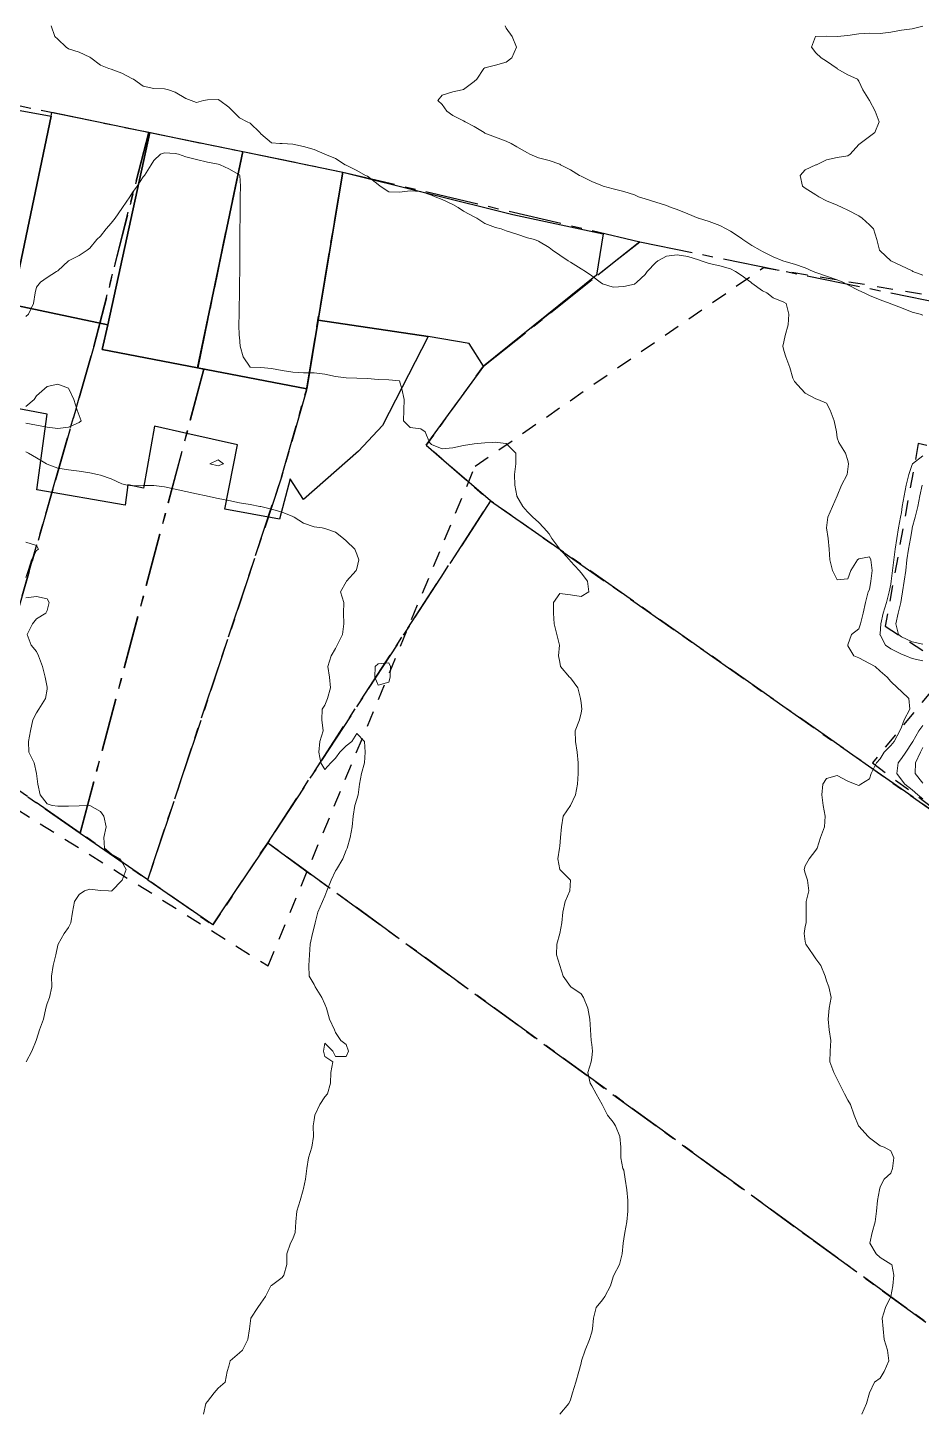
# Model space of a CAD drawing. Header units: centimetres. Extents: x 0 to 642158, y -847 to 649707.
# Drawn here: x 617417.8 to 617459.7, y 621495 to 621559.7 of the extents above; entities that cross this region are included whole.
import ezdxf

# ---------------------------------------------------------------- set-up
doc = ezdxf.new("R2010")
doc.units = ezdxf.units.CM
doc.header["$MEASUREMENT"] = 0
doc.linetypes.add('CENTERX2', pattern=[4, 2.5, -0.5, 0.5, -0.5])
doc.linetypes.add('JIS_02_0.7', pattern=[1.35, 0.75, -0.6])
doc.layers.add('SPW_batiments', color=7, linetype='Continuous')
doc.layers.add('SPW_parcellaire cadastral', color=7, linetype='CENTERX2', lineweight=25, true_color=0xff0542)
doc.layers.add('WAL_parcellaire agricole', color=7, linetype='JIS_02_0.7', lineweight=25)
doc.layers.add('WAL_topographie 0.5', color=253, linetype='Continuous', lineweight=20)

msp = doc.modelspace()

# ---------------------------------------------------------------- linework, layer by layer
at = {"layer": 'SPW_batiments'}
for points in [[(617415.071, 621556.218), (617418.933, 621555.523)], [(617418.933, 621555.523), (617417.089, 621546.702), (617421.589, 621545.753), (617421.322, 621544.603), (617425.79, 621543.742), (617430.906, 621542.754), (617431.44, 621545.975), (617436.589, 621545.205), (617434.456, 621541.038), (617433.322, 621539.837), (617430.757, 621537.57), (617430.123, 621538.537), (617429.623, 621536.654), (617427.073, 621537.12), (617427.656, 621540.137), (617425.289, 621540.665), (617423.773, 621541.003), (617423.257, 621538.103), (617422.523, 621538.253), (617422.407, 621537.303), (617418.273, 621538.019), (617418.756, 621541.569), (617412.522, 621542.735)], [(617423.557, 621554.76), (617421.589, 621545.753), (617417.089, 621546.702), (617418.933, 621555.523), (617418.971, 621555.703), (617423.557, 621554.76)], [(617427.907, 621553.866), (617425.79, 621543.742), (617421.322, 621544.603), (617421.589, 621545.753), (617423.557, 621554.76), (617427.907, 621553.866)], [(617432.588, 621552.904), (617431.44, 621545.975), (617430.906, 621542.754), (617425.79, 621543.742), (617427.907, 621553.866), (617432.588, 621552.904)], [(617440.553, 621550.925), (617444.787, 621550.012), (617444.471, 621548.072), (617439.189, 621543.821), (617438.506, 621544.871), (617436.589, 621545.205), (617431.44, 621545.975), (617432.588, 621552.904), (617440.553, 621550.925)]]:
    msp.add_lwpolyline(points, dxfattribs=at)
at = {"layer": 'SPW_parcellaire cadastral'}
for points in [[(617414.553, 621556.6), (617423.508, 621554.769), (617420.935, 621544.73), (617419.018, 621538.055), (617415.374, 621525.368), (617407.131, 621518.652), (617411.748, 621542.877), (617414.553, 621556.6)], [(617427.907, 621553.865), (617425.799, 621543.738), (617426.091, 621543.682), (617420.293, 621521.959), (617415.374, 621525.368), (617419.018, 621538.055), (617420.935, 621544.73), (617423.508, 621554.769), (617427.907, 621553.865)], [(617427.907, 621553.865), (617432.588, 621552.903), (617430.886, 621542.701), (617429.723, 621538.615), (617423.462, 621519.763), (617420.293, 621521.959), (617426.091, 621543.682), (617425.799, 621543.738), (617427.907, 621553.865)], [(617429.077, 621521.494), (617426.503, 621517.656), (617423.462, 621519.763), (617429.723, 621538.615), (617430.886, 621542.701), (617432.588, 621552.903), (617446.498, 621549.642), (617439.189, 621543.82), (617436.492, 621540.114), (617439.517, 621537.504), (617429.077, 621521.494)], [(617439.517, 621537.504), (617436.492, 621540.114), (617439.189, 621543.82), (617446.498, 621549.642), (617542.79, 621530.025), (617542.157, 621526.132), (617539.459, 621512.032), (617531.346, 621473.099), (617439.517, 621537.504)], [(617671.264, 621373.869), (617653.06, 621358.485), (617454.636, 621502.88), (617429.077, 621521.494), (617439.517, 621537.504), (617531.346, 621473.099), (617536.473, 621469.607), (617572.364, 621444.35), (617578.348, 621439.835), (617601.291, 621423.317), (617615.532, 621413.339), (617638.572, 621396.229), (617671.264, 621373.869)], [(617400.462, 621418.735), (617391.02, 621426.366), (617388.172, 621428.262), (617374.762, 621437.189), (617369.563, 621440.651), (617364.802, 621443.929), (617359.718, 621447.446), (617352.634, 621452.361), (617348.8, 621455.044), (617345.183, 621457.594), (617341.383, 621460.26), (617337.216, 621463.193), (617349.494, 621472.884), (617407.131, 621518.652), (617415.374, 621525.368), (617420.293, 621521.959), (617423.462, 621519.763), (617426.503, 621517.656), (617429.077, 621521.494), (617454.636, 621502.88), (617653.06, 621358.485), (617541.325, 621322.196), (617400.462, 621418.735)]]:
    msp.add_lwpolyline(points, dxfattribs=at)
at = {"layer": 'WAL_parcellaire agricole'}
msp.add_lwpolyline([(617414.992, 621524.534), (617429.092, 621515.736), (617438.79, 621539.137), (617452.288, 621548.438), (617468.788, 621545.69), (617466.539, 621538.69), (617459.539, 621540.189), (617457.99, 621531.639), (617461.04, 621529.69), (617457.391, 621525.239), (617527.597, 621473.348), (617628.904, 621402.76), (617639.105, 621395.562), (617672.807, 621373.966)], dxfattribs=at)
at = {"layer": 'WAL_topographie 0.5'}
for points in [[(617418.932, 621559.75), (617419.114, 621559.25), (617419.25, 621559.128), (617419.639, 621558.75), (617419.75, 621558.679), (617420.25, 621558.516), (617420.75, 621558.279), (617420.792, 621558.25), (617421.25, 621557.906), (617421.645, 621557.75), (617421.75, 621557.718), (617422.25, 621557.535), (617422.75, 621557.275), (617422.788, 621557.25), (617423.25, 621556.931), (617423.75, 621556.819), (617424.25, 621556.803), (617424.432, 621556.75), (617424.75, 621556.641), (617425.25, 621556.344), (617425.5, 621556.25), (617425.75, 621556.163), (617426.075, 621556.25), (617426.25, 621556.286), (617426.75, 621556.297), (617426.842, 621556.25), (617427.25, 621555.948), (617427.443, 621555.75), (617427.75, 621555.443), (617428.114, 621555.25), (617428.25, 621555.189), (617428.707, 621554.75), (617428.75, 621554.694), (617429.25, 621554.28), (617429.639, 621554.25), (617429.75, 621554.243), (617430.25, 621554.204), (617430.75, 621554.095), (617431.25, 621553.964), (617431.75, 621553.75), (617431.75, 621553.75), (617432.25, 621553.542), (617432.71, 621553.25), (617432.75, 621553.23), (617433.25, 621552.984), (617433.663, 621552.75), (617433.75, 621552.706), (617434.25, 621552.326), (617434.346, 621552.25), (617434.75, 621551.98), (617435.25, 621551.971), (617435.75, 621552.031), (617436.25, 621551.989), (617436.75, 621551.827), (617436.926, 621551.75), (617437.25, 621551.619), (617437.75, 621551.382), (617437.995, 621551.25), (617438.25, 621551.08), (617438.75, 621550.808), (617438.864, 621550.75), (617439.25, 621550.49), (617439.75, 621550.302), (617440.011, 621550.25), (617440.25, 621550.155), (617440.75, 621549.992), (617441.25, 621549.833), (617441.566, 621549.75), (617441.75, 621549.672), (617442.25, 621549.373), (617442.411, 621549.25), (617442.75, 621549.015), (617443.145, 621548.75), (617443.25, 621548.682), (617443.75, 621548.377), (617443.958, 621548.25), (617444.25, 621548.048), (617444.644, 621547.75), (617444.75, 621547.667), (617445.25, 621547.52), (617445.75, 621547.547), (617446.25, 621547.65), (617446.358, 621547.75), (617446.75, 621548.104), (617446.845, 621548.25), (617447.25, 621548.668), (617447.35, 621548.75), (617447.75, 621548.969), (617448.25, 621549.023), (617448.75, 621548.957), (617449.25, 621548.794), (617449.38, 621548.75), (617449.75, 621548.623), (617450.25, 621548.52), (617450.75, 621548.374), (617450.982, 621548.25), (617451.25, 621548.085), (617451.706, 621547.75), (617451.75, 621547.709), (617452.25, 621547.343), (617452.444, 621547.25), (617452.75, 621547.012), (617453.25, 621546.806), (617453.352, 621546.75), (617453.481, 621546.25), (617453.444, 621545.75), (617453.314, 621545.25), (617453.25, 621544.959), (617453.201, 621544.75), (617453.25, 621544.558), (617453.332, 621544.25), (617453.534, 621543.75), (617453.669, 621543.25), (617453.75, 621543.103), (617454.05, 621542.75), (617454.25, 621542.55), (617454.75, 621542.281), (617454.833, 621542.25), (617455.25, 621542.083), (617455.411, 621541.75), (617455.606, 621541.25), (617455.71, 621540.75), (617455.75, 621540.464), (617455.822, 621540.25), (617456.136, 621539.75), (617456.25, 621539.393), (617456.277, 621539.25), (617456.25, 621539), (617456.205, 621538.75), (617455.944, 621538.25), (617455.75, 621537.75), (617455.75, 621537.75), (617455.52, 621537.25), (617455.302, 621536.75), (617455.25, 621536.25), (617455.315, 621535.75), (617455.375, 621535.25), (617455.402, 621534.75), (617455.518, 621534.25), (617455.75, 621533.818), (617456.25, 621533.859), (617456.38, 621534.25), (617456.697, 621534.75), (617456.75, 621534.79), (617457.25, 621534.883), (617457.312, 621534.75), (617457.389, 621534.25), (617457.313, 621533.75), (617457.25, 621533.355), (617457.19, 621533.25), (617457.063, 621532.75), (617456.959, 621532.25), (617456.828, 621531.75), (617456.75, 621531.512), (617456.414, 621531.25), (617456.25, 621530.773), (617456.235, 621530.75), (617456.25, 621530.722), (617456.524, 621530.25), (617456.75, 621530.166), (617457.25, 621529.895), (617457.528, 621529.75), (617457.75, 621529.533), (617458.081, 621529.25), (617458.25, 621529.059), (617458.564, 621528.75), (617458.75, 621528.578), (617459.094, 621528.25), (617459.139, 621527.75), (617458.873, 621527.25), (617458.75, 621526.921), (617458.682, 621526.75), (617458.405, 621526.25), (617458.25, 621526.059), (617457.95, 621525.75), (617457.75, 621525.428), (617457.585, 621525.25), (617457.328, 621524.75), (617457.25, 621524.5), (617456.858, 621524.25), (617456.75, 621524.19), (617456.583, 621524.25), (617456.25, 621524.386), (617455.75, 621524.648), (617455.25, 621524.509), (617455.071, 621524.25), (617455.023, 621523.75), (617455.092, 621523.25), (617455.174, 621522.75), (617455.147, 621522.25), (617454.962, 621521.75), (617454.806, 621521.25), (617454.75, 621521.162), (617454.432, 621520.75), (617454.25, 621520.417), (617454.193, 621520.25), (617454.25, 621520.083), (617454.358, 621519.75), (617454.409, 621519.25), (617454.287, 621518.75), (617454.284, 621518.25), (617454.284, 621517.75), (617454.25, 621517.583), (617454.196, 621517.25), (617454.25, 621516.875), (617454.278, 621516.75), (617454.622, 621516.25), (617454.75, 621516.065), (617454.98, 621515.75), (617455.179, 621515.25), (617455.25, 621515.044), (617455.356, 621514.75), (617455.455, 621514.25), (617455.364, 621513.75), (617455.326, 621513.25), (617455.369, 621512.75), (617455.441, 621512.25), (617455.411, 621511.75), (617455.397, 621511.25), (617455.579, 621510.75), (617455.75, 621510.44), (617455.839, 621510.25), (617456.083, 621509.75), (617456.25, 621509.457), (617456.368, 621509.25), (617456.542, 621508.75), (617456.737, 621508.25), (617456.75, 621508.233), (617457.202, 621507.75), (617457.25, 621507.692), (617457.75, 621507.317), (617457.95, 621507.25), (617458.25, 621507.073), (617458.395, 621506.75), (617458.341, 621506.25), (617458.25, 621506.036), (617457.942, 621505.75), (617457.75, 621505.393), (617457.72, 621505.25), (617457.625, 621504.75), (617457.58, 621504.25), (617457.525, 621503.75), (617457.384, 621503.25), (617457.268, 621502.75), (617457.575, 621502.25), (617457.75, 621502.091), (617458.25, 621501.772), (617458.3, 621501.75), (617458.393, 621501.25), (617458.345, 621500.75), (617458.25, 621500.25), (617458.25, 621500.25), (617458.007, 621499.75), (617457.85, 621499.25), (617457.895, 621498.75), (617457.941, 621498.25), (617458.093, 621497.75), (617458.165, 621497.25), (617457.95, 621496.75), (617457.75, 621496.429), (617457.487, 621496.25), (617457.25, 621495.75), (617457.25, 621495.75), (617457.122, 621495.25), (617456.9, 621494.75)], [(617440.194, 621559.75), (617440.25, 621559.645), (617440.528, 621559.25), (617440.732, 621558.75), (617440.511, 621558.25), (617440.25, 621558.056), (617439.75, 621557.912), (617439.25, 621557.779), (617439.197, 621557.75), (617438.87, 621557.25), (617438.75, 621557.143), (617438.25, 621556.766), (617438.188, 621556.75), (617437.75, 621556.655), (617437.25, 621556.512), (617437.046, 621556.25), (617437.25, 621556.067), (617437.471, 621555.75), (617437.75, 621555.56), (617438.25, 621555.301), (617438.327, 621555.25), (617438.75, 621555.033), (617439.217, 621554.75), (617439.25, 621554.729), (617439.75, 621554.535), (617440.25, 621554.357), (617440.471, 621554.25), (617440.75, 621554.079), (617441.25, 621553.806), (617441.357, 621553.75), (617441.75, 621553.567), (617442.25, 621553.444), (617442.75, 621553.271), (617442.781, 621553.25), (617443.25, 621553.003), (617443.684, 621552.75), (617443.75, 621552.717), (617444.25, 621552.456), (617444.75, 621552.261), (617444.781, 621552.25), (617445.25, 621552.125), (617445.75, 621551.992), (617446.25, 621551.839), (617446.44, 621551.75), (617446.75, 621551.651), (617447.25, 621551.491), (617447.75, 621551.332), (617447.964, 621551.25), (617448.25, 621551.156), (617448.75, 621550.957), (617449.232, 621550.75), (617449.25, 621550.743), (617449.75, 621550.589), (617450.25, 621550.398), (617450.538, 621550.25), (617450.75, 621550.141), (617451.25, 621549.805), (617451.329, 621549.75), (617451.75, 621549.47), (617452.131, 621549.25), (617452.25, 621549.185), (617452.75, 621548.942), (617453.202, 621548.75), (617453.25, 621548.735), (617453.75, 621548.591), (617454.25, 621548.415), (617454.624, 621548.25), (617454.75, 621548.202), (617455.25, 621548.024), (617455.75, 621547.865), (617456.002, 621547.75), (617456.25, 621547.624), (617456.75, 621547.366), (617457.004, 621547.25), (617457.25, 621547.131), (617457.75, 621546.919), (617458.228, 621546.75), (617458.25, 621546.742), (617458.75, 621546.542), (617459.25, 621546.344), (617459.629, 621546.25), (617459.75, 621546.208)], [(617459.75, 621559.731), (617459.25, 621559.619), (617458.75, 621559.555), (617458.25, 621559.459), (617457.75, 621559.394), (617457.25, 621559.409), (617456.75, 621559.384), (617456.25, 621559.303), (617455.75, 621559.25), (617455.75, 621559.25), (617455.75, 621559.25), (617455.25, 621559.265), (617454.75, 621559.257), (617454.734, 621559.25), (617454.536, 621558.75), (617454.75, 621558.481), (617454.993, 621558.25), (617455.25, 621558.094), (617455.738, 621557.75), (617455.75, 621557.74), (617456.25, 621557.45), (617456.694, 621557.25), (617456.75, 621557.159), (617456.946, 621556.75), (617457.25, 621556.25), (617457.25, 621556.25), (617457.518, 621555.75), (617457.71, 621555.25), (617457.512, 621554.75), (617457.25, 621554.567), (617456.818, 621554.25), (617456.75, 621554.196), (617456.347, 621553.75), (617456.25, 621553.662), (617455.75, 621553.592), (617455.25, 621553.483), (617454.773, 621553.25), (617454.75, 621553.24), (617454.25, 621553.007), (617454.006, 621552.75), (617454.125, 621552.25), (617454.25, 621552.156), (617454.75, 621551.833), (617454.891, 621551.75), (617455.25, 621551.563), (617455.75, 621551.348), (617455.974, 621551.25), (617456.25, 621551.114), (617456.75, 621550.859), (617456.921, 621550.75), (617457.25, 621550.431), (617457.441, 621550.25), (617457.607, 621549.75), (617457.718, 621549.25), (617457.75, 621549.216), (617458.25, 621548.75), (617458.25, 621548.75), (617458.75, 621548.515), (617459.25, 621548.274), (617459.286, 621548.25), (617459.75, 621548.077)], [(617417.75, 621546.14), (617417.875, 621546.25), (617418.106, 621546.75), (617418.19, 621547.25), (617418.25, 621547.516), (617418.434, 621547.75), (617418.75, 621547.972), (617419.191, 621548.25), (617419.25, 621548.286), (617419.75, 621548.75), (617419.75, 621548.75), (617420.25, 621549), (617420.625, 621549.25), (617420.75, 621549.338), (617421.083, 621549.75), (617421.25, 621549.909), (617421.509, 621550.25), (617421.75, 621550.505), (617421.93, 621550.75), (617422.25, 621551.203), (617422.285, 621551.25), (617422.625, 621551.75), (617422.75, 621551.941), (617422.968, 621552.25), (617423.25, 621552.681), (617423.305, 621552.75), (617423.626, 621553.25), (617423.75, 621553.444), (617424.056, 621553.75), (617424.25, 621553.806), (617424.75, 621553.777), (617424.893, 621553.75), (617425.25, 621553.621), (617425.75, 621553.495), (617426.25, 621553.369), (617426.75, 621553.27), (617426.844, 621553.25), (617427.25, 621553.049), (617427.75, 621552.769), (617427.773, 621552.75), (617427.796, 621552.25), (617427.786, 621551.75), (617427.785, 621551.25), (617427.78, 621550.75), (617427.771, 621550.25), (617427.766, 621549.75), (617427.766, 621549.25), (617427.769, 621548.75), (617427.769, 621548.25), (617427.762, 621547.75), (617427.754, 621547.25), (617427.75, 621547), (617427.745, 621546.75), (617427.735, 621546.25), (617427.731, 621545.75), (617427.745, 621545.25), (617427.75, 621545.167), (617427.794, 621544.75), (617427.921, 621544.25), (617428.25, 621543.768), (617428.75, 621543.75), (617428.75, 621543.75), (617429.25, 621543.706), (617429.75, 621543.611), (617430.25, 621543.529), (617430.75, 621543.5), (617431.25, 621543.5), (617431.75, 621543.447), (617432.25, 621543.338), (617432.75, 621543.265), (617433.25, 621543.25), (617433.251, 621543.25), (617433.75, 621543.237), (617434.25, 621543.192), (617434.75, 621543.17), (617435.25, 621543.132), (617435.364, 621542.75), (617435.468, 621542.25), (617435.459, 621541.75), (617435.433, 621541.25), (617435.75, 621540.94), (617436.25, 621540.875), (617436.446, 621540.75), (617436.65, 621540.25), (617436.75, 621540.143), (617437.25, 621539.954), (617437.75, 621540), (617438.25, 621540.101), (617438.75, 621540.183), (617439.25, 621540.225), (617439.625, 621540.25), (617439.75, 621540.257), (617439.833, 621540.25), (617440.25, 621540.193), (617440.703, 621539.75), (617440.702, 621539.25), (617440.641, 621538.75), (617440.642, 621538.25), (617440.741, 621537.75), (617440.75, 621537.733), (617441.019, 621537.25), (617441.25, 621536.99), (617441.49, 621536.75), (617441.75, 621536.51), (617442, 621536.25), (617442.25, 621535.969), (617442.385, 621535.75), (617442.75, 621535.25), (617442.75, 621535.25), (617443.203, 621534.75), (617443.25, 621534.694), (617443.656, 621534.25), (617443.75, 621534.148), (617444.054, 621533.75), (617444.12, 621533.25), (617443.75, 621533.029), (617443.25, 621533.108), (617442.75, 621533.18), (617442.452, 621532.75), (617442.458, 621532.25), (617442.492, 621531.75), (617442.614, 621531.25), (617442.736, 621530.75), (617442.691, 621530.25), (617442.75, 621529.965), (617442.79, 621529.75), (617443.208, 621529.25), (617443.25, 621529.218), (617443.604, 621528.75), (617443.728, 621528.25), (617443.75, 621528.05), (617443.785, 621527.75), (617443.75, 621527.583), (617443.679, 621527.25), (617443.477, 621526.75), (617443.485, 621526.25), (617443.563, 621525.75), (617443.617, 621525.25), (617443.622, 621524.75), (617443.587, 621524.25), (617443.494, 621523.75), (617443.25, 621523.25), (617443.25, 621523.25), (617442.907, 621522.75), (617442.833, 621522.25), (617442.793, 621521.75), (617442.75, 621521.35), (617442.739, 621521.25), (617442.655, 621520.75), (617442.75, 621520.25), (617442.75, 621520.25), (617443.25, 621519.75), (617443.25, 621519.75), (617443.25, 621519.75), (617443.226, 621519.25), (617443.01, 621518.75), (617442.891, 621518.25), (617442.853, 621517.75), (617442.75, 621517.25), (617442.75, 621517.25), (617442.62, 621516.75), (617442.607, 621516.25), (617442.75, 621515.75), (617442.75, 621515.75), (617442.917, 621515.25), (617443.25, 621514.779), (617443.275, 621514.75), (617443.75, 621514.422), (617443.872, 621514.25), (617444.073, 621513.75), (617444.154, 621513.25), (617444.193, 621512.75), (617444.227, 621512.25), (617444.25, 621512.05), (617444.283, 621511.75), (617444.25, 621511.45), (617444.226, 621511.25), (617444.074, 621510.75), (617444.174, 621510.25), (617444.25, 621510.125), (617444.453, 621509.75), (617444.736, 621509.25), (617444.75, 621509.214), (617444.982, 621508.75), (617445.25, 621508.424), (617445.361, 621508.25), (617445.569, 621507.75), (617445.605, 621507.25), (617445.607, 621506.75), (617445.714, 621506.25), (617445.75, 621506.179), (617445.823, 621505.75), (617445.886, 621505.25), (617445.935, 621504.75), (617445.937, 621504.25), (617445.9, 621503.75), (617445.806, 621503.25), (617445.75, 621502.964), (617445.718, 621502.75), (617445.68, 621502.25), (617445.556, 621501.75), (617445.287, 621501.25), (617445.25, 621501.179), (617445.122, 621500.75), (617444.856, 621500.25), (617444.75, 621500.103), (617444.464, 621499.75), (617444.33, 621499.25), (617444.29, 621498.75), (617444.25, 621498.584), (617444.146, 621498.25), (617443.936, 621497.75), (617443.774, 621497.25), (617443.75, 621497.139), (617443.644, 621496.75), (617443.5, 621496.25), (617443.354, 621495.75), (617443.25, 621495.417), (617443.175, 621495.25), (617442.75, 621494.75)], [(617420.25, 621541.182), (617420.343, 621541.25), (617420.25, 621541.5), (617420.157, 621541.75), (617419.991, 621542.25), (617419.772, 621542.75), (617419.75, 621542.781), (617419.25, 621542.977), (617418.75, 621542.869), (617418.619, 621542.75), (617418.25, 621542.432), (617418.139, 621542.25), (617417.75, 621541.924)], [(617417.75, 621541.155), (617418.25, 621541.061), (617418.75, 621540.962), (617419.25, 621540.902), (617419.75, 621540.954), (617420.25, 621541.182)], [(617417.75, 621539.801), (617417.873, 621539.75), (617418.25, 621539.522), (617418.712, 621539.25), (617418.75, 621539.224), (617419.25, 621539.036), (617419.75, 621538.965), (617420.25, 621538.901), (617420.75, 621538.82), (617421.114, 621538.75), (617421.25, 621538.721), (617421.75, 621538.538), (617422.25, 621538.302), (617422.494, 621538.25), (617422.75, 621538.208), (617423.25, 621538.228), (617423.75, 621538.235), (617424.25, 621538.171), (617424.75, 621538.064), (617425.25, 621537.951), (617425.75, 621537.844), (617426.19, 621537.75), (617426.25, 621537.734), (617426.75, 621537.626), (617427.25, 621537.527), (617427.75, 621537.422), (617428.25, 621537.333), (617428.715, 621537.25), (617428.75, 621537.243), (617429.25, 621537.124), (617429.75, 621536.974), (617430.25, 621536.777), (617430.31, 621536.75), (617430.75, 621536.473), (617431.25, 621536.291), (617431.625, 621536.25), (617431.75, 621536.221), (617432.25, 621536.05), (617432.62, 621535.75), (617432.75, 621535.642), (617433.161, 621535.25), (617433.25, 621535.017), (617433.341, 621534.75), (617433.25, 621534.35), (617433.22, 621534.25), (617432.766, 621533.75), (617432.75, 621533.722), (617432.492, 621533.25), (617432.644, 621532.75), (617432.625, 621532.25), (617432.638, 621531.75), (617432.577, 621531.25), (617432.337, 621530.75), (617432.25, 621530.591), (617432.047, 621530.25), (617431.888, 621529.75), (617431.964, 621529.25), (617432.025, 621528.75), (617431.88, 621528.25), (617431.75, 621527.95), (617431.625, 621527.75), (617431.615, 621527.25), (617431.667, 621526.75), (617431.521, 621526.25), (617431.469, 621525.75), (617431.562, 621525.25), (617431.75, 621524.938), (617432.028, 621525.25), (617432.25, 621525.457), (617432.457, 621525.75), (617432.75, 621526.036), (617433.015, 621526.25), (617433.25, 621526.614), (617433.614, 621526.25), (617433.644, 621525.75), (617433.615, 621525.25), (617433.466, 621524.75), (617433.379, 621524.25), (617433.315, 621523.75), (617433.25, 621523.543), (617433.161, 621523.25), (617433.073, 621522.75), (617433.026, 621522.25), (617432.946, 621521.75), (617432.793, 621521.25), (617432.75, 621521.16), (617432.589, 621520.75), (617432.291, 621520.25), (617432.25, 621520.181), (617432.041, 621519.75), (617431.847, 621519.25), (617431.75, 621519), (617431.64, 621518.75), (617431.425, 621518.25), (617431.298, 621517.75), (617431.25, 621517.544), (617431.182, 621517.25), (617431.07, 621516.75), (617431.028, 621516.25), (617431, 621515.75), (617431.023, 621515.25), (617431.25, 621514.865), (617431.293, 621514.75), (617431.607, 621514.25), (617431.75, 621513.95), (617431.824, 621513.75), (617431.975, 621513.25), (617432.208, 621512.75), (617432.25, 621512.625), (617432.5, 621512.25), (617432.75, 621512.062), (617432.859, 621511.75), (617432.75, 621511.5), (617432.25, 621511.5), (617432.125, 621511.75), (617431.75, 621512.125), (617431.694, 621511.75), (617431.75, 621511.5), (617432.125, 621511.25), (617432.036, 621510.75), (617432.011, 621510.25), (617431.87, 621509.75), (617431.75, 621509.607), (617431.523, 621509.25), (617431.29, 621508.75), (617431.25, 621508.536), (617431.206, 621508.25), (617431.218, 621507.75), (617431.148, 621507.25), (617430.994, 621506.75), (617430.912, 621506.25), (617430.842, 621505.75), (617430.75, 621505.312), (617430.738, 621505.25), (617430.604, 621504.75), (617430.44, 621504.25), (617430.396, 621503.75), (617430.365, 621503.25), (617430.25, 621502.95), (617430.146, 621502.75), (617429.977, 621502.25), (617429.977, 621501.75), (617429.839, 621501.25), (617429.75, 621501.141), (617429.25, 621500.775), (617429.224, 621500.75), (617428.972, 621500.25), (617428.75, 621499.95), (617428.607, 621499.75), (617428.286, 621499.25), (617428.25, 621499), (617428.217, 621498.75), (617428.143, 621498.25), (617427.896, 621497.75), (617427.75, 621497.615), (617427.318, 621497.25), (617427.25, 621497), (617427.182, 621496.75), (617427.083, 621496.25), (617426.75, 621495.958), (617426.565, 621495.75), (617426.25, 621495.345), (617426.179, 621495.25), (617426.068, 621494.75)], [(617426.75, 621539.147), (617427, 621539.25), (617426.75, 621539.432), (617426.365, 621539.25), (617426.75, 621539.147)], [(617459.75, 621539.618), (617459.272, 621539.25), (617459.25, 621539.209), (617459.092, 621538.75), (617458.97, 621538.25), (617458.875, 621537.75), (617458.792, 621537.25), (617458.75, 621536.964), (617458.708, 621536.75), (617458.622, 621536.25), (617458.544, 621535.75), (617458.464, 621535.25), (617458.394, 621534.75), (617458.335, 621534.25), (617458.27, 621533.75), (617458.25, 621533.616), (617458.183, 621533.25), (617458.054, 621532.75), (617457.903, 621532.25), (617457.788, 621531.75), (617457.75, 621531.279), (617457.747, 621531.25), (617457.75, 621531.242), (617458.009, 621530.75), (617458.25, 621530.581), (617458.75, 621530.329), (617458.965, 621530.25), (617459.25, 621530.124), (617459.75, 621530.015)], [(617459.725, 621538.25), (617459.607, 621537.75), (617459.516, 621537.25), (617459.394, 621536.75), (617459.262, 621536.25), (617459.25, 621536.193), (617459.171, 621535.75), (617459.086, 621535.25), (617459.009, 621534.75), (617458.951, 621534.25), (617458.884, 621533.75), (617458.808, 621533.25), (617458.75, 621532.949), (617458.717, 621532.75), (617458.597, 621532.25), (617458.493, 621531.75), (617458.62, 621531.25), (617458.75, 621531.14), (617459.25, 621530.903), (617459.75, 621530.793)], [(617417.75, 621535.578), (617418.25, 621535.417), (617418.338, 621535.25), (617418.25, 621535.182), (617418.018, 621534.75), (617417.858, 621534.25), (617417.75, 621533.926)], [(617417.75, 621532.967), (617418.25, 621533.036), (617418.75, 621532.93), (617418.848, 621532.75), (617418.75, 621532.375), (617418.685, 621532.25), (617418.25, 621531.994), (617418.06, 621531.75), (617417.81, 621531.25), (617418, 621530.75), (617418.25, 621530.462), (617418.35, 621530.25), (617418.527, 621529.75), (617418.662, 621529.25), (617418.75, 621528.783), (617418.756, 621528.75), (617418.75, 621528.694), (617418.673, 621528.25), (617418.358, 621527.75), (617418.25, 621527.593), (617418.083, 621527.25), (617417.972, 621526.75), (617417.873, 621526.25), (617417.893, 621525.75), (617418.137, 621525.25), (617418.25, 621524.75), (617418.25, 621524.75), (617418.313, 621524.25), (617418.419, 621523.75), (617418.75, 621523.332), (617418.985, 621523.25), (617419.25, 621523.214), (617419.75, 621523.212), (617420.25, 621523.237), (617420.75, 621523.241), (617421.25, 621522.959), (617421.405, 621522.75), (617421.508, 621522.25), (617421.406, 621521.75), (617421.432, 621521.25), (617421.75, 621520.987), (617422.154, 621520.75), (617422.25, 621520.614), (617422.444, 621520.25), (617422.26, 621519.75), (617422.25, 621519.729), (617421.771, 621519.25), (617421.75, 621519.241), (617421.625, 621519.25), (617421.25, 621519.269), (617420.75, 621519.332), (617420.5, 621519.25), (617420.25, 621519.083), (617420.03, 621518.75), (617419.943, 621518.25), (617419.858, 621517.75), (617419.75, 621517.538), (617419.553, 621517.25), (617419.263, 621516.75), (617419.25, 621516.7), (617419.154, 621516.25), (617419.029, 621515.75), (617418.946, 621515.25), (617418.971, 621514.75), (617418.857, 621514.25), (617418.75, 621513.977), (617418.682, 621513.75), (617418.575, 621513.25), (617418.394, 621512.75), (617418.25, 621512.286), (617418.237, 621512.25), (617418.039, 621511.75), (617417.765, 621511.25)], [(617434.814, 621529.25), (617434.75, 621529.028), (617434.25, 621528.888), (617434.088, 621529.25), (617434.114, 621529.75), (617434.25, 621529.878), (617434.75, 621529.933), (617434.821, 621529.75), (617434.814, 621529.25)], [(617459.75, 621526.987), (617459.571, 621526.75), (617459.282, 621526.25), (617459.25, 621526.193), (617458.951, 621525.75), (617458.75, 621525.448), (617458.601, 621525.25), (617458.532, 621524.75), (617458.75, 621524.454), (617458.914, 621524.25), (617459.25, 621523.979), (617459.526, 621523.75), (617459.75, 621523.561)], [(617459.75, 621525.962), (617459.646, 621525.75), (617459.409, 621525.25), (617459.395, 621524.75), (617459.75, 621524.297)]]:
    msp.add_lwpolyline(points, dxfattribs=at)

doc.saveas('drawing.dxf')
